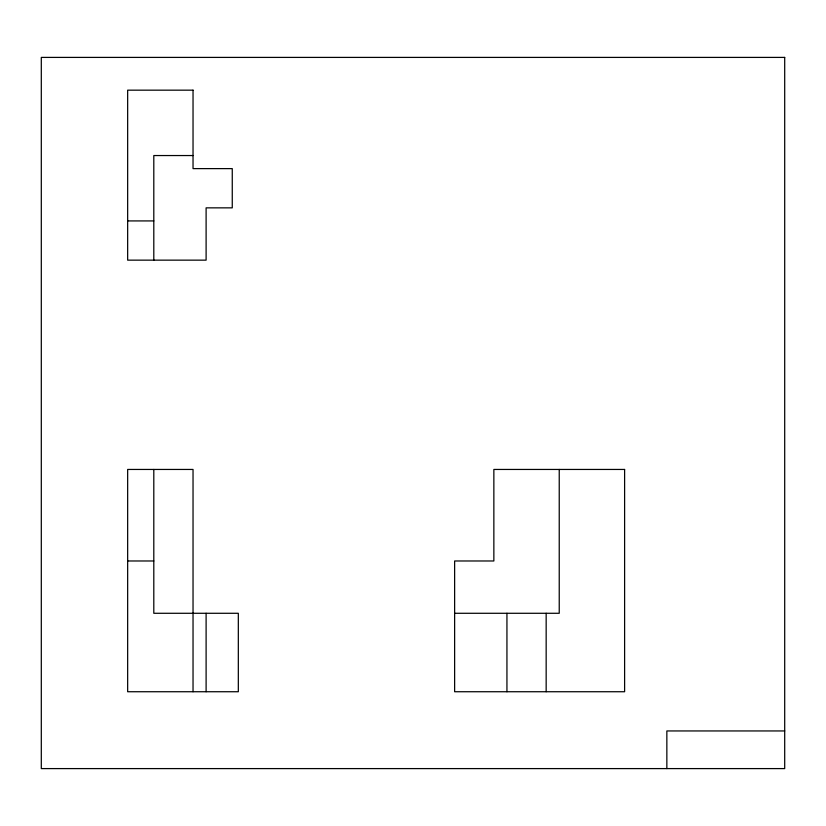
<?xml version="1.0" encoding="UTF-8"?>
<svg xmlns="http://www.w3.org/2000/svg" width="826" height="826" viewBox="0 0 826 826"><rect width="100%" height="100%" fill="white"/><g stroke="black" fill="none" stroke-linecap="round" stroke-linejoin="round"><path stroke-width="1.24" d="M193.036 155.546L153.801 155.546L153.801 260.149M127.658 220.924L153.801 220.924M127.658 560.978L153.801 560.978M454.63 613.284L559.233 613.284L559.233 469.447M784.7 730.948L666.85 730.948L666.85 768.593M546.162 613.284L546.162 691.734M506.937 613.284L506.937 691.734M206.108 613.284L206.108 691.734M193.036 691.734L193.036 469.447L127.658 469.447L127.658 691.734L238.322 691.734L238.322 613.284L153.801 613.284L153.801 469.447M784.7 57.407L41.3 57.407L41.3 768.593L784.7 768.593L784.7 57.407M193.036 90.168L127.658 90.168L127.658 260.149L206.108 260.149L206.108 207.853L232.261 207.853L232.261 168.618L193.036 168.618L193.036 90.168M624.611 469.447L493.855 469.447L493.855 560.978L454.63 560.978L454.63 691.734L624.611 691.734L624.611 469.447"/></g></svg>
